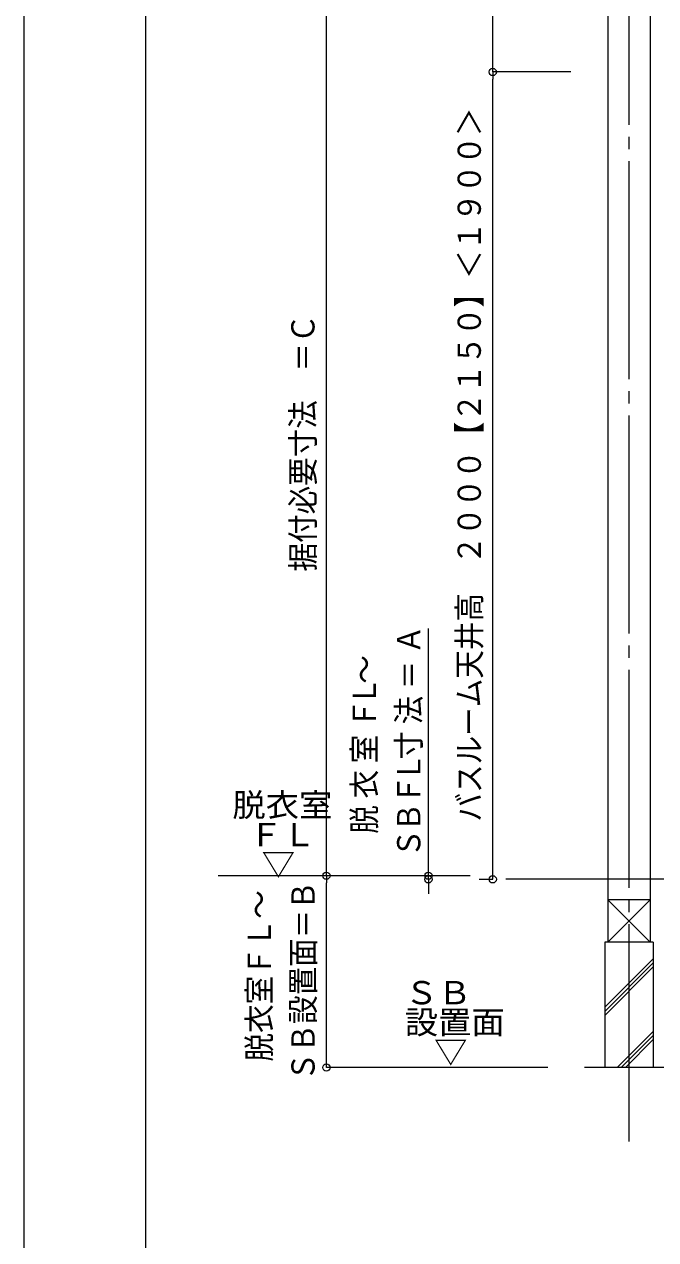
# Model space of a CAD drawing. Units: millimetres on the paper. Extents: x -305 to 305, y -152 to 152.
# Drawn here: x -301 to -248.9, y 1.3 to 101.7 of the extents above; entities that cross this region are included whole.
import ezdxf
from ezdxf.enums import TextEntityAlignment as Align

# ---------------------------------------------------------------- set-up
doc = ezdxf.new("R2010")
doc.units = ezdxf.units.MM
doc.linetypes.add('LONG_CHAIN', pattern=[21, 18, -1, 1, -1])
doc.linetypes.add('LONG_DOUBLE_CHAIN', pattern=[21.8, 18, -1, 0.6, -0.6, 0.6, -1])
for name, color, linetype, lineweight in [('0-0_0', 7, 'Continuous', 9), ('0-1_VIEW0001', 7, 'Continuous', 9), ('0-4_図面枠', 3, 'Continuous', 9), ('0-5_DEFPOINTS', 7, 'Continuous', 9)]:
    doc.layers.add(name, color=color, linetype=linetype, lineweight=lineweight)
doc.styles.add('ＭＳ ゴシック', font='')
doc.styles.get('ＭＳ ゴシック').set_extended_font_data('MS Gothic')

# ---------------------------------------------------------------- blocks, each defined once
blk = doc.blocks.new('_ORIGIN')
at = {"layer": '0-0_0'}
blk.add_line((0, 0), (-1, 0), dxfattribs=at)
blk.add_circle((0, 0), 0.5, dxfattribs=at)
blk = doc.blocks.new('X81')
at = {"layer": '0-0_0', "style": 'ＭＳ ゴシック', "width": 0.9}
for s, p in [('脱衣室ＦＬ～', (-380.218, 151.849)), ('ＳＢ設置面＝Ｂ', (-376.601, 150.236))]:
    blk.add_text(s, height=1.921, rotation=90, dxfattribs=at).set_placement(p, align=Align.BOTTOM_LEFT)

msp = doc.modelspace()

# ---------------------------------------------------------------- linework, layer by layer
at = {"layer": '0-0_0'}
for p, q in [((-276.075, 31.391), (-276.075, 106.091)), ((-262.341, 98.358), (-262.341, 105.491)), ((-255.881, 97.758), (-262.34, 97.758)), ((-262.34, 31.691), (-262.34, 97.158)), ((-266.739, 31.391), (-276.075, 31.391)), ((-270.798, 31.391), (-276.074, 31.391)), ((-276.074, 16.158), (-276.074, 30.791)), ((-263.468, 31.091), (-262.34, 31.091)), ((-257.798, 15.558), (-276.074, 15.558))]:
    msp.add_line(p, q, dxfattribs=at)
msp.add_circle((-276.075, 31.391), 0.3, dxfattribs=at)
at = {"layer": '0-1_VIEW0001'}
for p, q in [((-252.841, 111.391), (-252.841, 25.891)), ((-249.341, 111.391), (-249.341, 25.891)), ((-267.653, 31.391), (-267.653, 51.815)), ((-267.653, 31.991), (-267.653, 32.591)), ((-264.199, 31.391), (-285.021, 31.391)), ((-267.653, 31.091), (-267.653, 31.391)), ((-267.653, 30.491), (-267.653, 29.891)), ((-249.342, 29.391), (-252.841, 29.391)), ((-252.841, 29.391), (-249.341, 25.891)), ((-249.341, 29.391), (-252.841, 25.891)), ((-249.091, 25.891), (-253.091, 25.891)), ((-253.091, 25.891), (-253.091, 15.558)), ((-249.091, 25.891), (-249.091, 15.558)), ((-253.091, 20.522), (-249.091, 24.522)), ((-253.091, 20.189), (-249.091, 24.189)), ((-253.091, 19.855), (-249.091, 23.855)), ((-252.056, 15.558), (-249.091, 18.522)), ((-251.723, 15.558), (-249.091, 18.189)), ((-251.389, 15.558), (-249.091, 17.856)), ((-186.758, 15.558), (-254.758, 15.558))]:
    msp.add_line(p, q, dxfattribs=at)
at = {"layer": '0-1_VIEW0001', "linetype": 'LONG_CHAIN'}
msp.add_line((-251.091, 111.391), (-251.091, 9.433), dxfattribs=at)
at = {"layer": '0-1_VIEW0001', "linetype": 'LONG_DOUBLE_CHAIN'}
msp.add_line((-158.052, 31.091), (-261.258, 31.091), dxfattribs=at)
at = {"layer": '0-4_図面枠'}
msp.add_lwpolyline([(-291.017, -138.498), (108.983, -138.498), (108.983, 138.502), (-291.017, 138.502)], close=True, dxfattribs=at)
at = {"layer": '0-5_DEFPOINTS'}
msp.add_line((-301.017, -148.498), (-301.017, 148.502), dxfattribs=at)

# ---------------------------------------------------------------- block references
at = {"layer": '0-0_0', "xscale": 0.6, "yscale": 0.6}
for p, rotation in [((-262.341, 97.758), 270), ((-262.34, 97.758), 90), ((-276.074, 31.391), 90), ((-262.34, 31.091), 270), ((-276.074, 15.558), 270)]:
    msp.add_blockref('_ORIGIN', p, dxfattribs=dict(at, rotation=rotation))
at = {"layer": '0-0_0'}
msp.add_blockref('X81', (100.136, -135.805), dxfattribs=at)
at = {"layer": '0-1_VIEW0001', "xscale": 0.6, "yscale": 0.6}
for p, rotation in [((-267.653, 31.391), 270), ((-267.653, 31.091), 90)]:
    msp.add_blockref('_ORIGIN', p, dxfattribs=dict(at, rotation=rotation))

# ---------------------------------------------------------------- texts
at = {"layer": '0-0_0', "style": 'ＭＳ ゴシック', "width": 0.9}
for s, p in [('バスルーム天井高\u3000２０００【２１５０】＜１９００＞', (-262.742, 35.868)), ('据付必要寸法\u3000＝Ｃ', (-276.476, 56.509))]:
    msp.add_text(s, height=1.921, rotation=90, dxfattribs=at).set_placement(p, align=Align.BOTTOM_LEFT)
at = {"layer": '0-1_VIEW0001', "style": 'ＭＳ ゴシック', "width": 0.9}
for s, p in [('Ａ', (-267.738, 49.701)), ('～', (-271.405, 47.248)), ('＝', (-267.738, 46.793)), ('Ｌ', (-271.405, 45.42)), ('Ｆ', (-271.405, 43.58)), ('法', (-267.738, 43.885)), ('寸', (-267.738, 40.977)), ('室', (-271.405, 40.672)), ('Ｌ', (-267.738, 39.149)), ('衣', (-271.405, 37.764)), ('Ｆ', (-267.738, 37.309)), ('脱', (-271.405, 34.856)), ('Ｂ', (-267.738, 35.049)), ('Ｓ', (-267.738, 32.891))]:
    msp.add_text(s, height=1.921, rotation=90, dxfattribs=at).set_placement(p, align=Align.BOTTOM_LEFT)
at = {"layer": '0-1_VIEW0001', "style": 'ＭＳ ゴシック', "width": 1.05}
for s, p in [('脱衣室', (-283.835, 35.692)), ('ＦＬ', (-282.446, 33.247)), ('▽', (-281.413, 30.803)), ('ＳＢ\u3000', (-269.605, 20.195)), ('設置面', (-269.605, 17.751)), ('▽', (-267.183, 15.307))]:
    msp.add_text(s, height=1.921, dxfattribs=at).set_placement(p, align=Align.BOTTOM_LEFT)

doc.saveas('drawing.dxf')
